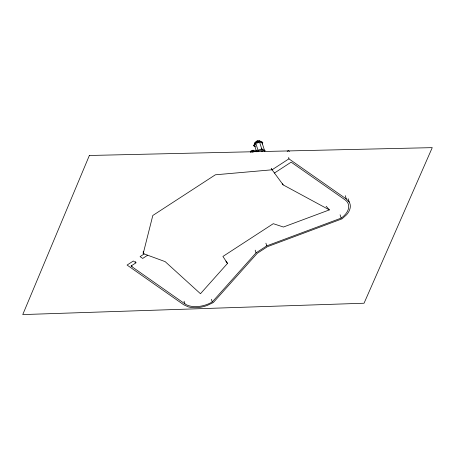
<?xml version="1.0" encoding="UTF-8"?>
<svg xmlns="http://www.w3.org/2000/svg" width="455" height="455" viewBox="0 0 455 455"><rect width="100%" height="100%" fill="white"/><g stroke="black" fill="none" stroke-linecap="round" stroke-linejoin="round"><path stroke-width="0.68" d="M326.127 206.246L329.369 209.897L283.442 227.028L273.284 223.689L222.916 256.444L227.511 263.399L200.467 293.725L165.171 261.642L143.211 253.577L143.257 251.45M251.012 152.158L251.046 150.724L252.002 150.52M262 151.669L262.034 149.814L259.481 141.801L255.738 143.126L254.669 145.697L256.358 150.98M143.211 253.577L152.806 215.488L215.369 174.8L272.05 169.8L288.914 158.835L288.715 157.43M255.852 141.664L255.579 142.625L257.45 141.966M258.298 151.14L262.034 149.814L262.04 148.893L257.814 150.298L258.525 151.669M255.232 146.538L253.958 145.953L253.799 145.446L255.067 142.392L259.521 140.811L262.706 142.284L262.359 144.007M253.958 145.953L255.227 142.893L255.067 142.392M254.51 145.196L255.312 143.268M256.734 141.875L257.069 141.067L258.235 141.05L258.355 141.425M262.194 143.507L262.706 142.284M135.544 261.545L135.954 262.825L130.994 266.05L184.901 303.855A20.964 12.558 -17.7 0 0 212.252 301.949L256.051 252.838L266.767 245.871L341.153 218.121A20.958 12.558 -17.7 0 0 344.935 199.773L291.154 162.151L274.428 173.031M287.173 151.401L288.333 150.645L289.488 151.452M144.19 253.935L140.083 256.609L142.699 258.434L147.665 255.209M262.034 149.814L264.708 151.054L265.219 150.611L261.796 149.064M255.227 142.893L259.68 141.312L262.865 142.785M256.853 143.149L258.668 142.506M257.081 140.47L257.456 140.436M251.956 152.18L253.264 152.061M256.529 151.765L258.486 151.589L258.326 151.088L250.489 151.794L250.648 152.294M253.896 150.349L256.102 150.269L257.098 151.134M259.481 141.801L262.148 143.041L264.469 150.304M253.799 145.446L255.073 146.038M271.248 168.657L283.169 184.901L329.369 209.897M288.914 158.835L346.3 198.977L349.235 202.083A22.619 13.553 -17.7 0 1 346.625 214.732L342.018 218.849L267.46 246.667L257.206 253.333L213.304 302.558L207.031 305.515A22.619 13.553 -17.7 0 1 188.177 306.829L183.672 304.742L127.087 265.06L133.332 260.994L135.954 262.825M258.639 140.669L259.316 141.3M282.373 183.769L283.169 184.901M225.89 261.09L227.511 263.399M271.317 168.748L272.05 169.8M348.166 198.744L349.235 202.083M345.237 195.639L346.3 198.977M340.084 214.783L341.153 218.121M259.521 140.811L259.68 141.312M257.069 141.067L257.189 141.442M255.738 143.126L258.059 150.389M265.913 243.197L266.767 245.871M255.198 250.165L256.051 252.838M211.399 299.282L212.252 301.949M184.048 301.182L184.901 303.855M131.592 265.43L132.018 266.761M264.708 151.054L264.759 151.578M89.362 155.485L22.75 314.581L364.051 303.229L432.25 147.642L89.362 155.485M253.372 150.235L252.172 150.343L252.292 150.719L253.492 150.611L253.372 150.235"/></g></svg>
